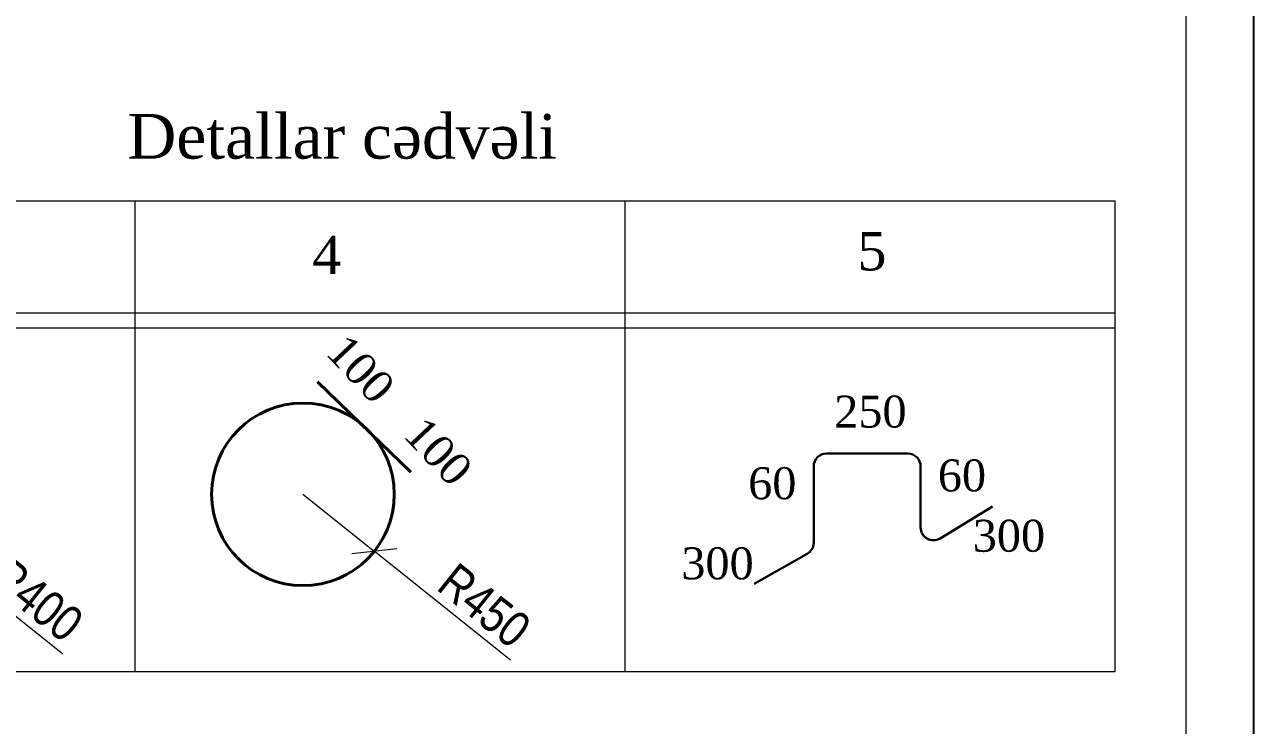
# Model space of a CAD drawing. Header units: millimetres. Extents: x 1067644 to 1117794, y -913136 to -692535.
# Drawn here: x 1108181 to 1117794, y -832190 to -826706 of the extents above; entities that cross this region are included whole.
import ezdxf

# ---------------------------------------------------------------- set-up
doc = ezdxf.new("R2010")
doc.units = ezdxf.units.MM
doc.styles.get("Standard").update_dxf_attribs({"font": 'a3ar(la).ttf'})
doc.styles.add('Times  New  Roman (Unicod)', font='times.ttf')
doc.styles.add('Times New Roman', font='times.ttf')
doc.styles.add('yazitipi', font='ARIALN.TTF')
doc.dimstyles.new('sevda', dxfattribs={"dimscale": 100, "dimtxt": 2.8, "dimasz": 2.5, "dimexe": 1.25, "dimexo": 0.625, "dimtad": 1, "dimtxsty": 'yazitipi', "dimblk": 'OBLIQUE', "dimcen": 2.5, "dimdle": 1.25, "dimclrd": 253, "dimclre": 253, "dimclrt": 73, "dimaunit": 1, "dimadec": 3, "dimazin": 0, "dimtfac": 1, "dimtmove": 1, "dimatfit": 3, "dimfxl": 1, "dimlwd": 13, "dimlwe": 13, "dimarcsym": 0})

# ---------------------------------------------------------------- blocks, each defined once
blk = doc.blocks.new('_Oblique')
at = {"color": 0, "linetype": 'ByBlock', "lineweight": -2}
blk.add_line((-0.5, -0.5), (0.5, 0.5), dxfattribs=at)
blk = doc.blocks.new('*D19')
at = {"color": 253, "lineweight": 13, "ltscale": 15, "transparency": 16777216}
for p in [(1106923.1, -830387.8), (1108481.3, -831632.2)]:
    blk.add_line(p, (1107425.5, -830789), dxfattribs=at)
at = {"layer": 'Defpoints', "color": 0, "ltscale": 15, "transparency": 16777216}
for p in [(1106923.1, -830387.8), (1107425.5, -830789)]:
    blk.add_point(p, dxfattribs=at)
at = {"color": 253, "lineweight": 13, "ltscale": 15, "transparency": 16777216, "xscale": 250, "yscale": 250, "zscale": 250, "rotation": 141.3888944854308}
blk.add_blockref('_Oblique', (1107425.5, -830789), dxfattribs=at)
at = {"color": 73, "ltscale": 15, "transparency": 16777216, "insert": (1108276.9, -831206.1), "char_height": 280, "attachment_point": 5, "rotation": 321.38889, "style": 'yazitipi'}
blk.add_mtext('{\\fArial Narrow|b0|i0|c238|p34;R400}', dxfattribs=at)
blk = doc.blocks.new('*D20')
at = {"color": 253, "lineweight": 13, "ltscale": 15, "transparency": 16777216}
for p in [(1110358.3, -830381.8), (1111982.4, -831678.8)]:
    blk.add_line(p, (1110916.6, -830827.6), dxfattribs=at)
at = {"layer": 'Defpoints', "color": 0, "ltscale": 15, "transparency": 16777216}
for p in [(1110358.3, -830381.8), (1110916.6, -830827.6)]:
    blk.add_point(p, dxfattribs=at)
at = {"color": 253, "lineweight": 13, "ltscale": 15, "transparency": 16777216, "xscale": 250, "yscale": 250, "zscale": 250, "rotation": 141.3888944854967}
blk.add_blockref('_Oblique', (1110916.6, -830827.6), dxfattribs=at)
at = {"color": 73, "ltscale": 15, "transparency": 16777216, "insert": (1111778, -831252.7), "char_height": 280, "attachment_point": 5, "rotation": 321.38889, "style": 'yazitipi'}
blk.add_mtext('{\\fArial Narrow|b0|i0|c238|p34;R450}', dxfattribs=at)
blk = doc.blocks.new('ntnntyht')
at = {"lineweight": 25}
blk.add_line((2003567.4, -20954.7), (2003567.4, -50628.5), dxfattribs=at)
at = {"lineweight": 5, "ltscale": 15}
blk.add_line((2003044.9, -50106.1), (2003044.9, -21477.1), dxfattribs=at)

msp = doc.modelspace()

# ---------------------------------------------------------------- linework, layer by layer
at = {"color": 2, "lineweight": 13, "ltscale": 3}
for p, q in [((1103955.372, -828086.778), (1116713.091, -828086.778)), ((1109046.52, -831767.526), (1109046.52, -828086.778)), ((1112879.806, -831767.526), (1112879.806, -828086.778)), ((1116713.091, -831767.526), (1116713.091, -828086.778)), ((1103955.372, -828962.589), (1116713.091, -828962.589)), ((1103955.372, -829080.111), (1116713.091, -829080.111)), ((1103955.372, -831767.526), (1116713.091, -831767.526))]:
    msp.add_line(p, q, dxfattribs=at)
at = {"lineweight": 40, "ltscale": 15}
for q in [(1110471.232, -829501.424), (1111203.046, -830209.847)]:
    msp.add_line((1110806.251, -829825.314), q, dxfattribs=at)
at = {"color": 7, "lineweight": 30}
msp.add_lwpolyline([(1113887.196, -831083.543), (1114303.126, -830848.284, 0.27031989), (1114353.893, -830761.243), (1114353.893, -830162.846, -0.41421356), (1114453.893, -830062.846), (1115090.426, -830062.846, -0.41421356), (1115190.426, -830162.846), (1115190.426, -830641.596, 0.58516285), (1115342.435, -830727.007), (1115753.984, -830476.404)], format="xyb", dxfattribs=at)
at = {"lineweight": 40, "ltscale": 15}
msp.add_circle((1110358.35, -830381.82), 714.363, dxfattribs=at)

# ---------------------------------------------------------------- block references
at = {"color": 3, "xscale": 1.004925508461463, "yscale": 1.004925508461463, "zscale": 1.004925508461463}
msp.add_blockref('ntnntyht', (-895641.897, -797581.729), dxfattribs=at)

# ---------------------------------------------------------------- texts
at = {"color": 0, "lineweight": 0, "insert": (1108986.083, -827405.388), "char_height": 350, "width": 16391.5823, "attachment_point": 1, "style": 'Times New Roman'}
msp.add_mtext('{\\fTimes New Roman|b0|i0|c238|p18;Detallar cədvəli}', dxfattribs=at)
at = {"color": 0, "lineweight": 0, "char_height": 300, "attachment_point": 5}
for s, insert in [('          {\\fTimes New Roman|b0|i0|c238|p18;4}', (1109988.245, -828509.333)), ('          {\\fTimes New Roman|b0|i0|c238|p18;5}', (1114252.869, -828481.958))]:
    msp.add_mtext(s, dxfattribs=dict(at, insert=insert))
at = {"color": 0, "lineweight": 0, "char_height": 250, "attachment_point": 5, "rotation": 313.2348481, "style": 'Times  New  Roman (Unicod)'}
for insert in [(1110551.133, -829125.823), (1111158.97, -829771.089)]:
    msp.add_mtext('        100 ', dxfattribs=dict(at, insert=insert))
at = {"color": 0, "lineweight": 0, "char_height": 250, "attachment_point": 5, "style": 'Times  New  Roman (Unicod)'}
for s, insert in [('{\\fTimes New Roman|b0|i0|c238|p18;25}0', (1114797.736, -829736.504)), ('{\\fTimes New Roman|b0|i0|c238|p18;60}', (1114030.269, -830297.048)), ('{\\fTimes New Roman|b0|i0|c238|p18;60}', (1115513.89, -830235.87)), ('{\\fTimes New Roman|b0|i0|c238|p18;300}', (1115881.462, -830707.922)), ('{\\fTimes New Roman|b0|i0|c238|p18;300}', (1113601.633, -830923.699))]:
    msp.add_mtext(s, dxfattribs=dict(at, insert=insert))

# ---------------------------------------------------------------- dimensions: what is measured, and where the dimension line sits
at = {"ltscale": 15}
dim = msp.add_radius_dim(center=(1106923.072, -830387.828), mpoint=(1107425.455, -830789.034), text='{\\fArial Narrow|b0|i0|c238|p34;R400}', dimstyle='sevda', dxfattribs=at)
dim.commit()
dim.dimension.update_dxf_attribs({"geometry": '*D19', "text_midpoint": (1108276.919, -831206.08)})
dim = msp.add_radius_dim(center=(1110358.35, -830381.82), mpoint=(1110916.553, -830827.605), text='{\\fArial Narrow|b0|i0|c238|p34;R450}', dimstyle='sevda', dxfattribs=at)
dim.commit()
dim.dimension.update_dxf_attribs({"geometry": '*D20', "text_midpoint": (1111649.821, -831413.198), "dimtype": 164})

doc.saveas('drawing.dxf')
